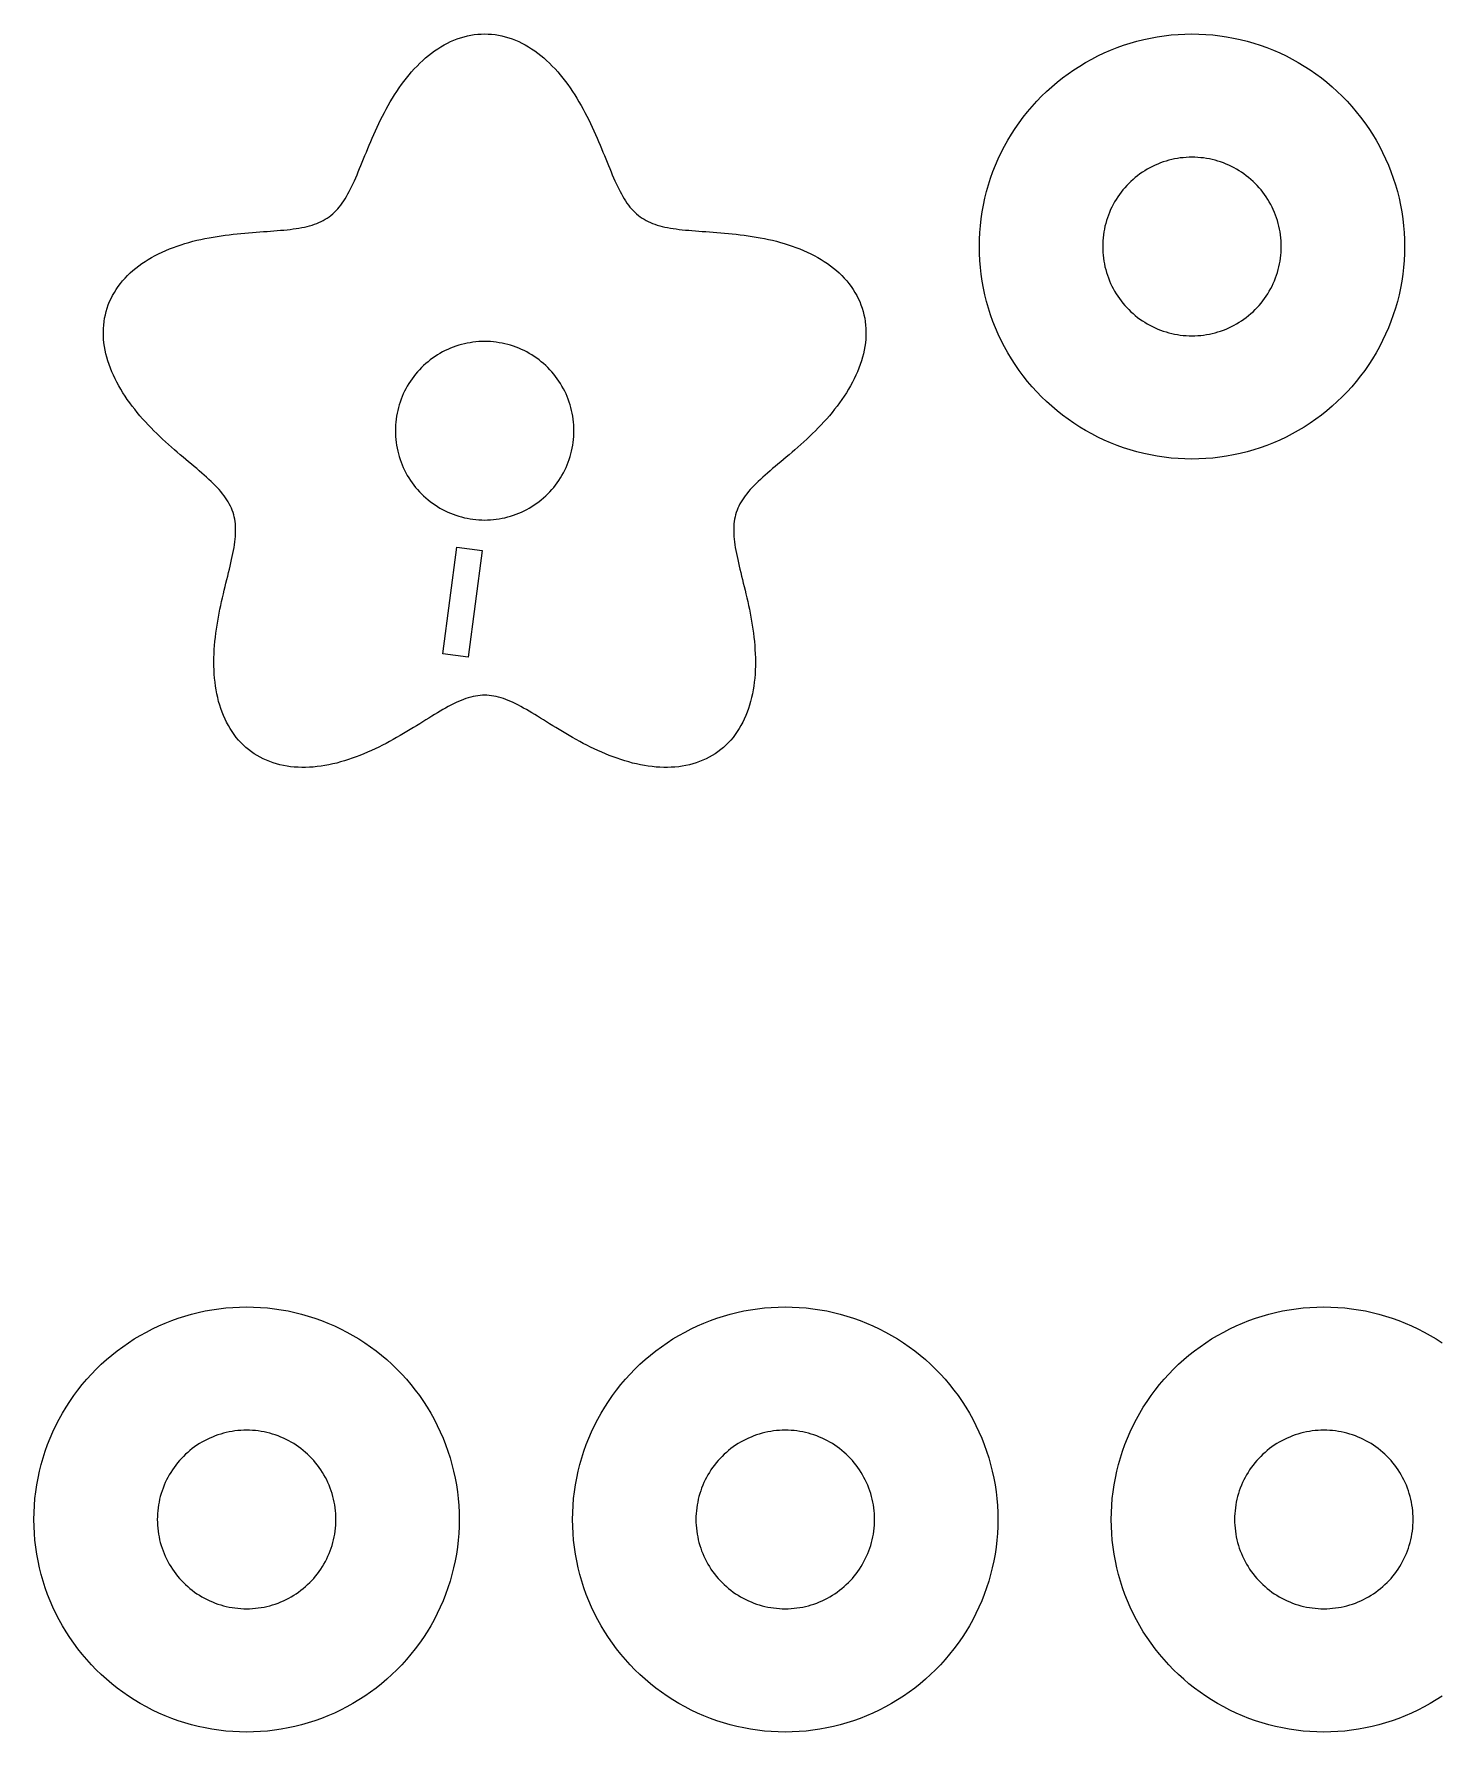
# Model space of a CAD drawing. Header units: millimetres. Extents: x 0 to 471, y 12 to 280.
# Drawn here: x 152 to 201.5, y 11.6 to 71.5 of the extents above; entities that cross this region are included whole.
import ezdxf

# ---------------------------------------------------------------- set-up
doc = ezdxf.new("R2010")
doc.units = ezdxf.units.MM
doc.layers.add('CUT', color=1, linetype='Continuous')
doc.layers.add('ENGRAVE', color=7, linetype='Continuous')

msp = doc.modelspace()

# ---------------------------------------------------------------- linework, layer by layer
at = {"layer": 'CUT'}
for points in [[(179.462, 57.443), (179.359, 57.343), (179.256, 57.246), (179.152, 57.151), (179.048, 57.057), (178.945, 56.965), (178.842, 56.874), (178.739, 56.785), (178.638, 56.698), (178.537, 56.613), (178.438, 56.529), (178.34, 56.446), (178.243, 56.365), (178.149, 56.285), (178.056, 56.206), (177.965, 56.129), (177.877, 56.052), (177.791, 55.977), (177.707, 55.902), (177.626, 55.828), (177.548, 55.755), (177.473, 55.682), (177.401, 55.61), (177.333, 55.538), (177.267, 55.466), (177.204, 55.395), (177.146, 55.323), (177.09, 55.252), (177.038, 55.18), (176.989, 55.107), (176.945, 55.035), (176.903, 54.961), (176.865, 54.887), (176.831, 54.812), (176.801, 54.736), (176.774, 54.659), (176.75, 54.581), (176.731, 54.502), (176.714, 54.421), (176.701, 54.339), (176.691, 54.256), (176.685, 54.17), (176.682, 54.083), (176.682, 53.994), (176.684, 53.904), (176.69, 53.811), (176.698, 53.717), (176.709, 53.62), (176.723, 53.522), (176.739, 53.421), (176.757, 53.318), (176.777, 53.213), (176.799, 53.105), (176.822, 52.996), (176.848, 52.884), (176.874, 52.77), (176.902, 52.654), (176.931, 52.536), (176.96, 52.416), (176.991, 52.294), (177.021, 52.169), (177.052, 52.043), (177.083, 51.914), (177.114, 51.784), (177.145, 51.652), (177.175, 51.518), (177.205, 51.383), (177.234, 51.246), (177.261, 51.108), (177.288, 50.968), (177.313, 50.828), (177.336, 50.686), (177.357, 50.543), (177.377, 50.4), (177.395, 50.256), (177.41, 50.111), (177.423, 49.966), (177.433, 49.821), (177.441, 49.676), (177.446, 49.531), (177.448, 49.387), (177.447, 49.243), (177.442, 49.099), (177.434, 48.956), (177.423, 48.815), (177.409, 48.674), (177.39, 48.535), (177.369, 48.397), (177.343, 48.261), (177.314, 48.127), (177.28, 47.995), (177.243, 47.865), (177.202, 47.738), (177.158, 47.613), (177.109, 47.491), (177.056, 47.372), (176.999, 47.256), (176.939, 47.143), (176.874, 47.033), (176.806, 46.927), (176.734, 46.824), (176.658, 46.725), (176.578, 46.63), (176.495, 46.539), (176.408, 46.452), (176.317, 46.37), (176.224, 46.291), (176.126, 46.217), (176.026, 46.148), (175.922, 46.083), (175.816, 46.022), (175.706, 45.966), (175.594, 45.915), (175.479, 45.869), (175.362, 45.827), (175.242, 45.79), (175.12, 45.758), (174.995, 45.731), (174.869, 45.708), (174.741, 45.69), (174.611, 45.677), (174.48, 45.668), (174.347, 45.664), (174.214, 45.664), (174.079, 45.669), (173.943, 45.678), (173.806, 45.692), (173.669, 45.71), (173.531, 45.731), (173.394, 45.757), (173.255, 45.786), (173.117, 45.82), (172.979, 45.856), (172.841, 45.897), (172.704, 45.94), (172.567, 45.986), (172.43, 46.036), (172.295, 46.088), (172.16, 46.143), (172.026, 46.2), (171.893, 46.259), (171.762, 46.32), (171.632, 46.383), (171.503, 46.448), (171.375, 46.514), (171.249, 46.581), (171.124, 46.649), (171.001, 46.718), (170.88, 46.788), (170.761, 46.858), (170.643, 46.928), (170.527, 46.998), (170.412, 47.067), (170.3, 47.137), (170.189, 47.205), (170.08, 47.273), (169.973, 47.34), (169.868, 47.405), (169.765, 47.469), (169.663, 47.531), (169.563, 47.592), (169.464, 47.65), (169.368, 47.706), (169.272, 47.76), (169.179, 47.812), (169.086, 47.861), (168.995, 47.907), (168.906, 47.95), (168.817, 47.991), (168.73, 48.028), (168.644, 48.062), (168.558, 48.093), (168.474, 48.12), (168.39, 48.144), (168.307, 48.164), (168.224, 48.18), (168.142, 48.193), (168.06, 48.203), (167.979, 48.208), (167.897, 48.21), (167.816, 48.208), (167.734, 48.203), (167.653, 48.193), (167.57, 48.18), (167.488, 48.164), (167.405, 48.144), (167.321, 48.12), (167.236, 48.093), (167.151, 48.062), (167.065, 48.028), (166.978, 47.991), (166.889, 47.95), (166.799, 47.907), (166.708, 47.861), (166.616, 47.812), (166.522, 47.76), (166.427, 47.706), (166.33, 47.65), (166.232, 47.592), (166.132, 47.531), (166.03, 47.469), (165.927, 47.405), (165.821, 47.34), (165.714, 47.273), (165.605, 47.205), (165.495, 47.137), (165.382, 47.067), (165.268, 46.998), (165.152, 46.928), (165.034, 46.858), (164.915, 46.788), (164.793, 46.718), (164.67, 46.649), (164.546, 46.581), (164.42, 46.514), (164.292, 46.448), (164.163, 46.383), (164.033, 46.32), (163.901, 46.259), (163.769, 46.2), (163.635, 46.143), (163.5, 46.088), (163.364, 46.036), (163.228, 45.986), (163.091, 45.94), (162.954, 45.897), (162.816, 45.856), (162.678, 45.82), (162.539, 45.786), (162.401, 45.757), (162.263, 45.731), (162.126, 45.71), (161.988, 45.692), (161.852, 45.678), (161.716, 45.669), (161.581, 45.664), (161.447, 45.664), (161.315, 45.668), (161.183, 45.677), (161.054, 45.69), (160.926, 45.708), (160.799, 45.731), (160.675, 45.758), (160.553, 45.79), (160.433, 45.827), (160.316, 45.869), (160.201, 45.915), (160.088, 45.966), (159.979, 46.022), (159.872, 46.083), (159.769, 46.148), (159.668, 46.217), (159.571, 46.291), (159.477, 46.37), (159.387, 46.452), (159.3, 46.539), (159.217, 46.63), (159.137, 46.725), (159.061, 46.824), (158.989, 46.927), (158.92, 47.033), (158.856, 47.143), (158.795, 47.256), (158.739, 47.372), (158.686, 47.491), (158.637, 47.613), (158.592, 47.738), (158.551, 47.865), (158.514, 47.995), (158.481, 48.127), (158.452, 48.261), (158.426, 48.397), (158.404, 48.535), (158.386, 48.674), (158.371, 48.815), (158.36, 48.956), (158.353, 49.099), (158.348, 49.243), (158.347, 49.387), (158.349, 49.531), (158.354, 49.676), (158.361, 49.821), (158.372, 49.966), (158.385, 50.111), (158.4, 50.256), (158.418, 50.4), (158.437, 50.543), (158.459, 50.686), (158.482, 50.828), (158.507, 50.968), (158.534, 51.108), (158.561, 51.246), (158.59, 51.383), (158.619, 51.518), (158.65, 51.652), (158.68, 51.784), (158.711, 51.914), (158.742, 52.043), (158.773, 52.169), (158.804, 52.294), (158.834, 52.416), (158.864, 52.536), (158.893, 52.654), (158.921, 52.77), (158.947, 52.884), (158.972, 52.996), (158.996, 53.105), (159.018, 53.213), (159.038, 53.318), (159.056, 53.421), (159.072, 53.522), (159.085, 53.62), (159.096, 53.717), (159.105, 53.811), (159.11, 53.904), (159.113, 53.994), (159.113, 54.083), (159.11, 54.17), (159.103, 54.256), (159.094, 54.339), (159.081, 54.421), (159.064, 54.502), (159.044, 54.581), (159.021, 54.659), (158.994, 54.736), (158.963, 54.812), (158.929, 54.887), (158.891, 54.961), (158.85, 55.035), (158.805, 55.107), (158.757, 55.18), (158.705, 55.252), (158.649, 55.323), (158.59, 55.395), (158.528, 55.466), (158.462, 55.538), (158.393, 55.61), (158.321, 55.682), (158.246, 55.755), (158.168, 55.828), (158.087, 55.902), (158.004, 55.977), (157.918, 56.052), (157.829, 56.129), (157.739, 56.206), (157.646, 56.285), (157.551, 56.365), (157.455, 56.446), (157.357, 56.529), (157.257, 56.613), (157.157, 56.698), (157.055, 56.785), (156.953, 56.874), (156.85, 56.965), (156.746, 57.057), (156.643, 57.151), (156.539, 57.246), (156.436, 57.343), (156.333, 57.443), (156.231, 57.544), (156.129, 57.646), (156.029, 57.751), (155.93, 57.857), (155.833, 57.965), (155.737, 58.074), (155.644, 58.186), (155.552, 58.299), (155.463, 58.413), (155.376, 58.529), (155.293, 58.646), (155.212, 58.765), (155.134, 58.885), (155.06, 59.006), (154.989, 59.128), (154.922, 59.252), (154.859, 59.376), (154.8, 59.501), (154.745, 59.627), (154.694, 59.753), (154.648, 59.88), (154.606, 60.007), (154.569, 60.134), (154.536, 60.262), (154.509, 60.389), (154.487, 60.517), (154.469, 60.644), (154.457, 60.77), (154.45, 60.896), (154.448, 61.022), (154.451, 61.146), (154.46, 61.27), (154.474, 61.393), (154.493, 61.514), (154.518, 61.634), (154.547, 61.753), (154.583, 61.87), (154.623, 61.985), (154.668, 62.099), (154.719, 62.21), (154.775, 62.32), (154.836, 62.427), (154.901, 62.532), (154.972, 62.635), (155.047, 62.735), (155.127, 62.833), (155.212, 62.928), (155.3, 63.021), (155.393, 63.111), (155.49, 63.198), (155.591, 63.282), (155.696, 63.363), (155.805, 63.441), (155.917, 63.517), (156.032, 63.589), (156.151, 63.658), (156.272, 63.725), (156.396, 63.788), (156.523, 63.848), (156.652, 63.906), (156.783, 63.96), (156.917, 64.012), (157.052, 64.06), (157.189, 64.106), (157.327, 64.149), (157.466, 64.189), (157.606, 64.227), (157.748, 64.262), (157.889, 64.294), (158.032, 64.324), (158.174, 64.352), (158.316, 64.377), (158.459, 64.401), (158.601, 64.423), (158.742, 64.442), (158.883, 64.46), (159.023, 64.477), (159.162, 64.492), (159.3, 64.506), (159.436, 64.518), (159.572, 64.53), (159.705, 64.541), (159.837, 64.551), (159.966, 64.56), (160.094, 64.569), (160.22, 64.578), (160.344, 64.587), (160.465, 64.597), (160.584, 64.606), (160.7, 64.616), (160.814, 64.626), (160.926, 64.638), (161.035, 64.65), (161.141, 64.663), (161.244, 64.678), (161.345, 64.694), (161.443, 64.712), (161.538, 64.731), (161.631, 64.752), (161.72, 64.776), (161.808, 64.801), (161.892, 64.829), (161.974, 64.859), (162.053, 64.891), (162.129, 64.926), (162.203, 64.964), (162.275, 65.005), (162.344, 65.048), (162.411, 65.094), (162.476, 65.144), (162.539, 65.196), (162.6, 65.252), (162.658, 65.311), (162.715, 65.373), (162.771, 65.438), (162.825, 65.506), (162.877, 65.578), (162.928, 65.653), (162.978, 65.731), (163.027, 65.813), (163.074, 65.897), (163.121, 65.985), (163.168, 66.076), (163.214, 66.17), (163.259, 66.266), (163.305, 66.366), (163.35, 66.469), (163.395, 66.574), (163.441, 66.681), (163.486, 66.792), (163.532, 66.904), (163.579, 67.019), (163.627, 67.136), (163.675, 67.255), (163.724, 67.375), (163.774, 67.497), (163.826, 67.621), (163.879, 67.746), (163.933, 67.871), (163.988, 67.998), (164.046, 68.126), (164.105, 68.254), (164.165, 68.382), (164.228, 68.511), (164.292, 68.639), (164.359, 68.767), (164.427, 68.895), (164.497, 69.022), (164.57, 69.148), (164.645, 69.273), (164.721, 69.396), (164.801, 69.518), (164.882, 69.638), (164.965, 69.756), (165.051, 69.872), (165.139, 69.986), (165.229, 70.096), (165.321, 70.205), (165.416, 70.31), (165.512, 70.411), (165.611, 70.51), (165.712, 70.605), (165.814, 70.696), (165.919, 70.783), (166.025, 70.867), (166.133, 70.946), (166.243, 71.02), (166.354, 71.09), (166.467, 71.156), (166.581, 71.217), (166.696, 71.272), (166.813, 71.323), (166.931, 71.369), (167.049, 71.41), (167.169, 71.445), (167.289, 71.475), (167.41, 71.5), (167.531, 71.519), (167.653, 71.533), (167.775, 71.541), (167.897, 71.544), (168.019, 71.541), (168.142, 71.533), (168.263, 71.519), (168.385, 71.5), (168.506, 71.475), (168.626, 71.445), (168.745, 71.41), (168.864, 71.369), (168.982, 71.323), (169.098, 71.272), (169.214, 71.217), (169.328, 71.156), (169.441, 71.09), (169.552, 71.02), (169.662, 70.946), (169.77, 70.867), (169.876, 70.783), (169.981, 70.696), (170.083, 70.605), (170.184, 70.51), (170.282, 70.411), (170.379, 70.31), (170.473, 70.205), (170.566, 70.096), (170.656, 69.986), (170.744, 69.872), (170.829, 69.756), (170.913, 69.638), (170.994, 69.518), (171.073, 69.396), (171.15, 69.273), (171.225, 69.148), (171.297, 69.022), (171.368, 68.895), (171.436, 68.767), (171.503, 68.639), (171.567, 68.511), (171.629, 68.382), (171.69, 68.254), (171.749, 68.126), (171.806, 67.998), (171.862, 67.871), (171.916, 67.746), (171.969, 67.621), (172.02, 67.497), (172.071, 67.375), (172.12, 67.255), (172.168, 67.136), (172.216, 67.019), (172.262, 66.904), (172.308, 66.792), (172.354, 66.681), (172.4, 66.574), (172.445, 66.469), (172.49, 66.366), (172.535, 66.266), (172.581, 66.17), (172.627, 66.076), (172.673, 65.985), (172.72, 65.897), (172.768, 65.813), (172.817, 65.731), (172.867, 65.653), (172.918, 65.578), (172.97, 65.506), (173.024, 65.438), (173.079, 65.373), (173.136, 65.311), (173.195, 65.252), (173.256, 65.196), (173.319, 65.144), (173.383, 65.094), (173.45, 65.048), (173.52, 65.005), (173.591, 64.964), (173.665, 64.926), (173.742, 64.891), (173.821, 64.859), (173.903, 64.829), (173.987, 64.801), (174.074, 64.776), (174.164, 64.752), (174.256, 64.731), (174.352, 64.712), (174.45, 64.694), (174.55, 64.678), (174.654, 64.663), (174.76, 64.65), (174.869, 64.638), (174.98, 64.626), (175.094, 64.616), (175.211, 64.606), (175.33, 64.597), (175.451, 64.587), (175.575, 64.578), (175.7, 64.569), (175.828, 64.56), (175.958, 64.551), (176.09, 64.541), (176.223, 64.53), (176.358, 64.518), (176.495, 64.506), (176.633, 64.492), (176.772, 64.477), (176.912, 64.46), (177.052, 64.442), (177.194, 64.423), (177.336, 64.401), (177.478, 64.377), (177.621, 64.352), (177.763, 64.324), (177.905, 64.294), (178.047, 64.262), (178.188, 64.227), (178.329, 64.189), (178.468, 64.149), (178.606, 64.106), (178.743, 64.06), (178.878, 64.012), (179.011, 63.96), (179.143, 63.906), (179.272, 63.848), (179.399, 63.788), (179.523, 63.725), (179.644, 63.658), (179.763, 63.589), (179.878, 63.517), (179.99, 63.441), (180.098, 63.363), (180.203, 63.282), (180.304, 63.198), (180.401, 63.111), (180.494, 63.021), (180.583, 62.928), (180.668, 62.833), (180.747, 62.735), (180.823, 62.635), (180.893, 62.532), (180.959, 62.427), (181.02, 62.32), (181.076, 62.21), (181.126, 62.099), (181.172, 61.985), (181.212, 61.87), (181.247, 61.753), (181.277, 61.634), (181.302, 61.514), (181.321, 61.393), (181.335, 61.27), (181.344, 61.146), (181.347, 61.022), (181.345, 60.896), (181.338, 60.77), (181.326, 60.644), (181.308, 60.517), (181.286, 60.389), (181.258, 60.262), (181.226, 60.134), (181.189, 60.007), (181.147, 59.88), (181.101, 59.753), (181.05, 59.627), (180.995, 59.501), (180.936, 59.376), (180.872, 59.252), (180.805, 59.128), (180.735, 59.006), (180.66, 58.885), (180.583, 58.765), (180.502, 58.646), (180.418, 58.529), (180.332, 58.413), (180.243, 58.299), (180.151, 58.186), (180.057, 58.074), (179.962, 57.965), (179.864, 57.857), (179.766, 57.751), (179.665, 57.646), (179.564, 57.544), (179.462, 57.443)], [(200.343, 63.798), (200.331, 63.553), (200.311, 63.308), (200.283, 63.065), (200.247, 62.822), (200.203, 62.58), (200.151, 62.34), (200.091, 62.102), (200.024, 61.866), (199.949, 61.633), (199.866, 61.402), (199.776, 61.173), (199.678, 60.948), (199.573, 60.726), (199.461, 60.508), (199.342, 60.294), (199.216, 60.083), (199.083, 59.877), (198.943, 59.675), (198.797, 59.478), (198.644, 59.286), (198.486, 59.098), (198.321, 58.917), (198.15, 58.74), (197.974, 58.57), (197.792, 58.405), (197.605, 58.246), (197.413, 58.093), (197.215, 57.947), (197.014, 57.808), (196.807, 57.675), (196.597, 57.548), (196.382, 57.429), (196.164, 57.317), (195.942, 57.212), (195.717, 57.114), (195.489, 57.024), (195.258, 56.942), (195.024, 56.866), (194.788, 56.799), (194.55, 56.739), (194.31, 56.688), (194.069, 56.644), (193.826, 56.608), (193.582, 56.58), (193.337, 56.56), (193.092, 56.548), (192.847, 56.544), (192.601, 56.548), (192.356, 56.56), (192.112, 56.58), (191.868, 56.608), (191.625, 56.644), (191.384, 56.688), (191.144, 56.739), (190.906, 56.799), (190.67, 56.866), (190.436, 56.942), (190.205, 57.024), (189.977, 57.114), (189.752, 57.212), (189.53, 57.317), (189.311, 57.429), (189.097, 57.548), (188.886, 57.675), (188.68, 57.808), (188.478, 57.947), (188.281, 58.093), (188.089, 58.246), (187.902, 58.405), (187.72, 58.57), (187.544, 58.74), (187.373, 58.917), (187.208, 59.098), (187.049, 59.286), (186.897, 59.478), (186.751, 59.675), (186.611, 59.877), (186.478, 60.083), (186.352, 60.294), (186.232, 60.508), (186.12, 60.726), (186.015, 60.948), (185.918, 61.173), (185.828, 61.402), (185.745, 61.633), (185.67, 61.866), (185.602, 62.102), (185.543, 62.34), (185.491, 62.58), (185.447, 62.822), (185.411, 63.065), (185.383, 63.308), (185.363, 63.553), (185.351, 63.798), (185.347, 64.044), (185.351, 64.289), (185.363, 64.534), (185.383, 64.779), (185.411, 65.022), (185.447, 65.265), (185.491, 65.507), (185.543, 65.747), (185.602, 65.985), (185.67, 66.221), (185.745, 66.454), (185.828, 66.685), (185.918, 66.914), (186.015, 67.139), (186.12, 67.361), (186.232, 67.579), (186.352, 67.794), (186.478, 68.004), (186.611, 68.21), (186.751, 68.412), (186.897, 68.609), (187.049, 68.801), (187.208, 68.989), (187.373, 69.17), (187.544, 69.347), (187.72, 69.518), (187.902, 69.682), (188.089, 69.841), (188.281, 69.994), (188.478, 70.14), (188.68, 70.28), (188.886, 70.413), (189.097, 70.539), (189.311, 70.658), (189.53, 70.77), (189.752, 70.875), (189.977, 70.973), (190.205, 71.063), (190.436, 71.145), (190.67, 71.221), (190.906, 71.288), (191.144, 71.348), (191.384, 71.399), (191.625, 71.443), (191.868, 71.479), (192.112, 71.507), (192.356, 71.527), (192.601, 71.54), (192.847, 71.544), (193.092, 71.54), (193.337, 71.527), (193.582, 71.507), (193.826, 71.479), (194.069, 71.443), (194.31, 71.399), (194.55, 71.348), (194.788, 71.288), (195.024, 71.221), (195.258, 71.145), (195.489, 71.063), (195.717, 70.973), (195.942, 70.875), (196.164, 70.77), (196.382, 70.658), (196.597, 70.539), (196.807, 70.413), (197.014, 70.28), (197.215, 70.14), (197.413, 69.994), (197.605, 69.841), (197.792, 69.682), (197.974, 69.518), (198.15, 69.347), (198.321, 69.17), (198.486, 68.989), (198.644, 68.801), (198.797, 68.609), (198.943, 68.412), (199.083, 68.21), (199.216, 68.004), (199.342, 67.794), (199.461, 67.579), (199.573, 67.361), (199.678, 67.139), (199.776, 66.914), (199.866, 66.685), (199.949, 66.454), (200.024, 66.221), (200.091, 65.985), (200.151, 65.747), (200.203, 65.507), (200.247, 65.265), (200.283, 65.022), (200.311, 64.779), (200.331, 64.534), (200.343, 64.289), (200.347, 64.044), (200.343, 63.798)], [(195.995, 64.147), (195.99, 64.25), (195.982, 64.352), (195.97, 64.455), (195.955, 64.557), (195.936, 64.658), (195.915, 64.759), (195.89, 64.859), (195.861, 64.958), (195.83, 65.056), (195.795, 65.153), (195.757, 65.249), (195.716, 65.344), (195.672, 65.437), (195.625, 65.528), (195.575, 65.619), (195.522, 65.707), (195.466, 65.794), (195.407, 65.878), (195.346, 65.961), (195.282, 66.042), (195.215, 66.12), (195.146, 66.197), (195.074, 66.271), (195, 66.343), (194.924, 66.412), (194.845, 66.479), (194.764, 66.543), (194.682, 66.604), (194.597, 66.663), (194.51, 66.719), (194.422, 66.772), (194.332, 66.822), (194.24, 66.869), (194.147, 66.913), (194.052, 66.954), (193.956, 66.992), (193.859, 67.026), (193.761, 67.058), (193.662, 67.086), (193.562, 67.111), (193.461, 67.133), (193.36, 67.151), (193.258, 67.167), (193.156, 67.178), (193.053, 67.187), (192.95, 67.192), (192.847, 67.194), (192.744, 67.192), (192.641, 67.187), (192.538, 67.178), (192.436, 67.167), (192.334, 67.151), (192.232, 67.133), (192.132, 67.111), (192.032, 67.086), (191.932, 67.058), (191.834, 67.026), (191.737, 66.992), (191.641, 66.954), (191.547, 66.913), (191.454, 66.869), (191.362, 66.822), (191.272, 66.772), (191.183, 66.719), (191.097, 66.663), (191.012, 66.604), (190.929, 66.543), (190.849, 66.479), (190.77, 66.412), (190.694, 66.343), (190.619, 66.271), (190.548, 66.197), (190.479, 66.12), (190.412, 66.042), (190.348, 65.961), (190.286, 65.878), (190.228, 65.794), (190.172, 65.707), (190.119, 65.619), (190.069, 65.528), (190.022, 65.437), (189.978, 65.344), (189.937, 65.249), (189.899, 65.153), (189.864, 65.056), (189.832, 64.958), (189.804, 64.859), (189.779, 64.759), (189.757, 64.658), (189.739, 64.557), (189.724, 64.455), (189.712, 64.352), (189.704, 64.25), (189.699, 64.147), (189.697, 64.044), (189.699, 63.94), (189.704, 63.838), (189.712, 63.735), (189.724, 63.632), (189.739, 63.53), (189.757, 63.429), (189.779, 63.328), (189.804, 63.228), (189.832, 63.129), (189.864, 63.031), (189.899, 62.934), (189.937, 62.838), (189.978, 62.743), (190.022, 62.65), (190.069, 62.559), (190.119, 62.469), (190.172, 62.38), (190.228, 62.293), (190.286, 62.209), (190.348, 62.126), (190.412, 62.045), (190.479, 61.967), (190.548, 61.89), (190.619, 61.816), (190.694, 61.744), (190.77, 61.675), (190.849, 61.609), (190.929, 61.544), (191.012, 61.483), (191.097, 61.424), (191.183, 61.369), (191.272, 61.316), (191.362, 61.265), (191.454, 61.218), (191.547, 61.174), (191.641, 61.133), (191.737, 61.095), (191.834, 61.061), (191.932, 61.029), (192.032, 61.001), (192.132, 60.976), (192.232, 60.954), (192.334, 60.936), (192.436, 60.92), (192.538, 60.909), (192.641, 60.9), (192.744, 60.895), (192.847, 60.894), (192.95, 60.895), (193.053, 60.9), (193.156, 60.909), (193.258, 60.92), (193.36, 60.936), (193.461, 60.954), (193.562, 60.976), (193.662, 61.001), (193.761, 61.029), (193.859, 61.061), (193.956, 61.095), (194.052, 61.133), (194.147, 61.174), (194.24, 61.218), (194.332, 61.265), (194.422, 61.316), (194.51, 61.369), (194.597, 61.424), (194.682, 61.483), (194.764, 61.544), (194.845, 61.609), (194.924, 61.675), (195, 61.744), (195.074, 61.816), (195.146, 61.89), (195.215, 61.967), (195.282, 62.045), (195.346, 62.126), (195.407, 62.209), (195.466, 62.293), (195.522, 62.38), (195.575, 62.469), (195.625, 62.559), (195.672, 62.65), (195.716, 62.743), (195.757, 62.838), (195.795, 62.934), (195.83, 63.031), (195.861, 63.129), (195.89, 63.228), (195.915, 63.328), (195.936, 63.429), (195.955, 63.53), (195.97, 63.632), (195.982, 63.735), (195.99, 63.838), (195.995, 63.94), (195.997, 64.044), (195.995, 64.147)], [(171.046, 57.647), (171.041, 57.75), (171.032, 57.852), (171.02, 57.955), (171.005, 58.057), (170.987, 58.158), (170.965, 58.259), (170.94, 58.359), (170.912, 58.458), (170.88, 58.556), (170.845, 58.653), (170.808, 58.749), (170.767, 58.844), (170.722, 58.937), (170.675, 59.028), (170.625, 59.119), (170.572, 59.207), (170.516, 59.294), (170.458, 59.378), (170.396, 59.461), (170.332, 59.542), (170.266, 59.62), (170.196, 59.697), (170.125, 59.771), (170.051, 59.843), (169.974, 59.912), (169.896, 59.979), (169.815, 60.043), (169.732, 60.104), (169.647, 60.163), (169.561, 60.219), (169.472, 60.272), (169.382, 60.322), (169.291, 60.369), (169.197, 60.413), (169.103, 60.454), (169.007, 60.492), (168.91, 60.526), (168.812, 60.558), (168.713, 60.586), (168.613, 60.611), (168.512, 60.633), (168.41, 60.651), (168.309, 60.667), (168.206, 60.678), (168.103, 60.687), (168, 60.692), (167.897, 60.694), (167.794, 60.692), (167.691, 60.687), (167.589, 60.678), (167.486, 60.667), (167.384, 60.651), (167.283, 60.633), (167.182, 60.611), (167.082, 60.586), (166.983, 60.558), (166.885, 60.526), (166.788, 60.492), (166.692, 60.454), (166.597, 60.413), (166.504, 60.369), (166.412, 60.322), (166.322, 60.272), (166.234, 60.219), (166.147, 60.163), (166.063, 60.104), (165.98, 60.043), (165.899, 59.979), (165.82, 59.912), (165.744, 59.843), (165.67, 59.771), (165.598, 59.697), (165.529, 59.62), (165.462, 59.542), (165.398, 59.461), (165.337, 59.378), (165.278, 59.294), (165.222, 59.207), (165.169, 59.119), (165.119, 59.028), (165.072, 58.937), (165.028, 58.844), (164.987, 58.749), (164.949, 58.653), (164.915, 58.556), (164.883, 58.458), (164.855, 58.359), (164.83, 58.259), (164.808, 58.158), (164.789, 58.057), (164.774, 57.955), (164.763, 57.852), (164.754, 57.75), (164.749, 57.647), (164.747, 57.544), (164.749, 57.44), (164.754, 57.338), (164.763, 57.235), (164.774, 57.132), (164.789, 57.03), (164.808, 56.929), (164.83, 56.828), (164.855, 56.728), (164.883, 56.629), (164.915, 56.531), (164.949, 56.434), (164.987, 56.338), (165.028, 56.243), (165.072, 56.15), (165.119, 56.059), (165.169, 55.969), (165.222, 55.88), (165.278, 55.793), (165.337, 55.709), (165.398, 55.626), (165.462, 55.545), (165.529, 55.467), (165.598, 55.39), (165.67, 55.316), (165.744, 55.244), (165.82, 55.175), (165.899, 55.109), (165.98, 55.044), (166.063, 54.983), (166.147, 54.924), (166.234, 54.869), (166.322, 54.816), (166.412, 54.765), (166.504, 54.718), (166.597, 54.674), (166.692, 54.633), (166.788, 54.595), (166.885, 54.561), (166.983, 54.529), (167.082, 54.501), (167.182, 54.476), (167.283, 54.454), (167.384, 54.436), (167.486, 54.42), (167.589, 54.409), (167.691, 54.4), (167.794, 54.395), (167.897, 54.394), (168, 54.395), (168.103, 54.4), (168.206, 54.409), (168.309, 54.42), (168.41, 54.436), (168.512, 54.454), (168.613, 54.476), (168.713, 54.501), (168.812, 54.529), (168.91, 54.561), (169.007, 54.595), (169.103, 54.633), (169.197, 54.674), (169.291, 54.718), (169.382, 54.765), (169.472, 54.816), (169.561, 54.869), (169.647, 54.924), (169.732, 54.983), (169.815, 55.044), (169.896, 55.109), (169.974, 55.175), (170.051, 55.244), (170.125, 55.316), (170.196, 55.39), (170.266, 55.467), (170.332, 55.545), (170.396, 55.626), (170.458, 55.709), (170.516, 55.793), (170.572, 55.88), (170.625, 55.969), (170.675, 56.059), (170.722, 56.15), (170.767, 56.243), (170.808, 56.338), (170.845, 56.434), (170.88, 56.531), (170.912, 56.629), (170.94, 56.728), (170.965, 56.828), (170.987, 56.929), (171.005, 57.03), (171.02, 57.132), (171.032, 57.235), (171.041, 57.338), (171.046, 57.44), (171.047, 57.544), (171.046, 57.647)], [(166.996, 18.884), (166.984, 18.638), (166.964, 18.394), (166.936, 18.15), (166.9, 17.907), (166.856, 17.666), (166.804, 17.426), (166.744, 17.188), (166.677, 16.952), (166.602, 16.718), (166.519, 16.487), (166.429, 16.259), (166.331, 16.034), (166.227, 15.812), (166.114, 15.593), (165.995, 15.379), (165.869, 15.168), (165.736, 14.962), (165.596, 14.76), (165.45, 14.563), (165.298, 14.371), (165.139, 14.184), (164.974, 14.002), (164.803, 13.826), (164.627, 13.655), (164.445, 13.49), (164.258, 13.331), (164.066, 13.179), (163.869, 13.033), (163.667, 12.893), (163.461, 12.76), (163.25, 12.634), (163.035, 12.515), (162.817, 12.402), (162.595, 12.297), (162.37, 12.2), (162.142, 12.11), (161.911, 12.027), (161.677, 11.952), (161.441, 11.885), (161.203, 11.825), (160.963, 11.773), (160.722, 11.729), (160.479, 11.693), (160.235, 11.665), (159.991, 11.645), (159.745, 11.633), (159.5, 11.629), (159.255, 11.633), (159.009, 11.645), (158.765, 11.665), (158.521, 11.693), (158.278, 11.729), (158.037, 11.773), (157.797, 11.825), (157.559, 11.885), (157.323, 11.952), (157.089, 12.027), (156.858, 12.11), (156.63, 12.2), (156.405, 12.297), (156.183, 12.402), (155.965, 12.515), (155.75, 12.634), (155.539, 12.76), (155.333, 12.893), (155.131, 13.033), (154.934, 13.179), (154.742, 13.331), (154.555, 13.49), (154.373, 13.655), (154.197, 13.826), (154.026, 14.002), (153.861, 14.184), (153.702, 14.371), (153.55, 14.563), (153.404, 14.76), (153.264, 14.962), (153.131, 15.168), (153.005, 15.379), (152.886, 15.593), (152.773, 15.812), (152.669, 16.034), (152.571, 16.259), (152.481, 16.487), (152.398, 16.718), (152.323, 16.952), (152.256, 17.188), (152.196, 17.426), (152.144, 17.666), (152.1, 17.907), (152.064, 18.15), (152.036, 18.394), (152.016, 18.638), (152.004, 18.884), (152, 19.129), (152.004, 19.374), (152.016, 19.619), (152.036, 19.864), (152.064, 20.108), (152.1, 20.351), (152.144, 20.592), (152.196, 20.832), (152.256, 21.07), (152.323, 21.306), (152.398, 21.54), (152.481, 21.771), (152.571, 21.999), (152.669, 22.224), (152.773, 22.446), (152.886, 22.664), (153.005, 22.879), (153.131, 23.089), (153.264, 23.296), (153.404, 23.498), (153.55, 23.695), (153.702, 23.887), (153.861, 24.074), (154.026, 24.256), (154.197, 24.432), (154.373, 24.603), (154.555, 24.768), (154.742, 24.927), (154.934, 25.079), (155.131, 25.225), (155.333, 25.365), (155.539, 25.498), (155.75, 25.624), (155.965, 25.743), (156.183, 25.856), (156.405, 25.96), (156.63, 26.058), (156.858, 26.148), (157.089, 26.231), (157.323, 26.306), (157.559, 26.373), (157.797, 26.433), (158.037, 26.485), (158.278, 26.529), (158.521, 26.565), (158.765, 26.593), (159.009, 26.613), (159.255, 26.625), (159.5, 26.629), (159.745, 26.625), (159.991, 26.613), (160.235, 26.593), (160.479, 26.565), (160.722, 26.529), (160.963, 26.485), (161.203, 26.433), (161.441, 26.373), (161.677, 26.306), (161.911, 26.231), (162.142, 26.148), (162.37, 26.058), (162.595, 25.96), (162.817, 25.856), (163.035, 25.743), (163.25, 25.624), (163.461, 25.498), (163.667, 25.365), (163.869, 25.225), (164.066, 25.079), (164.258, 24.927), (164.445, 24.768), (164.627, 24.603), (164.803, 24.432), (164.974, 24.256), (165.139, 24.074), (165.298, 23.887), (165.45, 23.695), (165.596, 23.498), (165.736, 23.296), (165.869, 23.089), (165.995, 22.879), (166.114, 22.664), (166.227, 22.446), (166.331, 22.224), (166.429, 21.999), (166.519, 21.771), (166.602, 21.54), (166.677, 21.306), (166.744, 21.07), (166.804, 20.832), (166.856, 20.592), (166.9, 20.351), (166.936, 20.108), (166.964, 19.864), (166.984, 19.619), (166.996, 19.374), (167, 19.129), (166.996, 18.884)], [(185.996, 18.884), (185.984, 18.638), (185.964, 18.394), (185.936, 18.15), (185.9, 17.907), (185.856, 17.666), (185.804, 17.426), (185.744, 17.188), (185.677, 16.952), (185.602, 16.718), (185.519, 16.487), (185.429, 16.259), (185.331, 16.034), (185.227, 15.812), (185.114, 15.593), (184.995, 15.379), (184.869, 15.168), (184.736, 14.962), (184.596, 14.76), (184.45, 14.563), (184.298, 14.371), (184.139, 14.184), (183.974, 14.002), (183.803, 13.826), (183.627, 13.655), (183.445, 13.49), (183.258, 13.331), (183.066, 13.179), (182.869, 13.033), (182.667, 12.893), (182.461, 12.76), (182.25, 12.634), (182.035, 12.515), (181.817, 12.402), (181.595, 12.297), (181.37, 12.2), (181.142, 12.11), (180.911, 12.027), (180.677, 11.952), (180.441, 11.885), (180.203, 11.825), (179.963, 11.773), (179.722, 11.729), (179.479, 11.693), (179.235, 11.665), (178.991, 11.645), (178.745, 11.633), (178.5, 11.629), (178.255, 11.633), (178.009, 11.645), (177.765, 11.665), (177.521, 11.693), (177.278, 11.729), (177.037, 11.773), (176.797, 11.825), (176.559, 11.885), (176.323, 11.952), (176.089, 12.027), (175.858, 12.11), (175.63, 12.2), (175.405, 12.297), (175.183, 12.402), (174.965, 12.515), (174.75, 12.634), (174.539, 12.76), (174.333, 12.893), (174.131, 13.033), (173.934, 13.179), (173.742, 13.331), (173.555, 13.49), (173.373, 13.655), (173.197, 13.826), (173.026, 14.002), (172.861, 14.184), (172.702, 14.371), (172.55, 14.563), (172.404, 14.76), (172.264, 14.962), (172.131, 15.168), (172.005, 15.379), (171.886, 15.593), (171.773, 15.812), (171.669, 16.034), (171.571, 16.259), (171.481, 16.487), (171.398, 16.718), (171.323, 16.952), (171.256, 17.188), (171.196, 17.426), (171.144, 17.666), (171.1, 17.907), (171.064, 18.15), (171.036, 18.394), (171.016, 18.638), (171.004, 18.884), (171, 19.129), (171.004, 19.374), (171.016, 19.619), (171.036, 19.864), (171.064, 20.108), (171.1, 20.351), (171.144, 20.592), (171.196, 20.832), (171.256, 21.07), (171.323, 21.306), (171.398, 21.54), (171.481, 21.771), (171.571, 21.999), (171.669, 22.224), (171.773, 22.446), (171.886, 22.664), (172.005, 22.879), (172.131, 23.089), (172.264, 23.296), (172.404, 23.498), (172.55, 23.695), (172.702, 23.887), (172.861, 24.074), (173.026, 24.256), (173.197, 24.432), (173.373, 24.603), (173.555, 24.768), (173.742, 24.927), (173.934, 25.079), (174.131, 25.225), (174.333, 25.365), (174.539, 25.498), (174.75, 25.624), (174.965, 25.743), (175.183, 25.856), (175.405, 25.96), (175.63, 26.058), (175.858, 26.148), (176.089, 26.231), (176.323, 26.306), (176.559, 26.373), (176.797, 26.433), (177.037, 26.485), (177.278, 26.529), (177.521, 26.565), (177.765, 26.593), (178.009, 26.613), (178.255, 26.625), (178.5, 26.629), (178.745, 26.625), (178.991, 26.613), (179.235, 26.593), (179.479, 26.565), (179.722, 26.529), (179.963, 26.485), (180.203, 26.433), (180.441, 26.373), (180.677, 26.306), (180.911, 26.231), (181.142, 26.148), (181.37, 26.058), (181.595, 25.96), (181.817, 25.856), (182.035, 25.743), (182.25, 25.624), (182.461, 25.498), (182.667, 25.365), (182.869, 25.225), (183.066, 25.079), (183.258, 24.927), (183.445, 24.768), (183.627, 24.603), (183.803, 24.432), (183.974, 24.256), (184.139, 24.074), (184.298, 23.887), (184.45, 23.695), (184.596, 23.498), (184.736, 23.296), (184.869, 23.089), (184.995, 22.879), (185.114, 22.664), (185.227, 22.446), (185.331, 22.224), (185.429, 21.999), (185.519, 21.771), (185.602, 21.54), (185.677, 21.306), (185.744, 21.07), (185.804, 20.832), (185.856, 20.592), (185.9, 20.351), (185.936, 20.108), (185.964, 19.864), (185.984, 19.619), (185.996, 19.374), (186, 19.129), (185.996, 18.884)], [(162.648, 19.232), (162.643, 19.335), (162.635, 19.438), (162.623, 19.54), (162.608, 19.642), (162.589, 19.743), (162.568, 19.844), (162.543, 19.944), (162.514, 20.043), (162.483, 20.141), (162.448, 20.239), (162.41, 20.334), (162.369, 20.429), (162.325, 20.522), (162.278, 20.614), (162.228, 20.704), (162.175, 20.792), (162.119, 20.879), (162.06, 20.964), (161.999, 21.047), (161.935, 21.127), (161.868, 21.206), (161.799, 21.282), (161.727, 21.356), (161.653, 21.428), (161.577, 21.497), (161.498, 21.564), (161.418, 21.628), (161.335, 21.689), (161.25, 21.748), (161.163, 21.804), (161.075, 21.857), (160.985, 21.907), (160.893, 21.954), (160.8, 21.998), (160.705, 22.039), (160.61, 22.077), (160.513, 22.112), (160.414, 22.143), (160.315, 22.172), (160.215, 22.197), (160.115, 22.218), (160.013, 22.237), (159.911, 22.252), (159.809, 22.264), (159.706, 22.272), (159.603, 22.277), (159.5, 22.279), (159.397, 22.277), (159.294, 22.272), (159.191, 22.264), (159.089, 22.252), (158.987, 22.237), (158.885, 22.218), (158.785, 22.197), (158.685, 22.172), (158.586, 22.143), (158.487, 22.112), (158.39, 22.077), (158.295, 22.039), (158.2, 21.998), (158.107, 21.954), (158.015, 21.907), (157.925, 21.857), (157.837, 21.804), (157.75, 21.748), (157.665, 21.689), (157.582, 21.628), (157.502, 21.564), (157.423, 21.497), (157.347, 21.428), (157.273, 21.356), (157.201, 21.282), (157.132, 21.206), (157.065, 21.127), (157.001, 21.047), (156.94, 20.964), (156.881, 20.879), (156.825, 20.792), (156.772, 20.704), (156.722, 20.614), (156.675, 20.522), (156.631, 20.429), (156.59, 20.334), (156.552, 20.239), (156.517, 20.141), (156.486, 20.043), (156.457, 19.944), (156.432, 19.844), (156.411, 19.743), (156.392, 19.642), (156.377, 19.54), (156.365, 19.438), (156.357, 19.335), (156.352, 19.232), (156.35, 19.129), (156.352, 19.026), (156.357, 18.923), (156.365, 18.82), (156.377, 18.718), (156.392, 18.616), (156.411, 18.514), (156.432, 18.414), (156.457, 18.314), (156.486, 18.215), (156.517, 18.116), (156.552, 18.019), (156.59, 17.924), (156.631, 17.829), (156.675, 17.736), (156.722, 17.644), (156.772, 17.554), (156.825, 17.466), (156.881, 17.379), (156.94, 17.294), (157.001, 17.211), (157.065, 17.131), (157.132, 17.052), (157.201, 16.976), (157.273, 16.902), (157.347, 16.83), (157.423, 16.761), (157.502, 16.694), (157.582, 16.63), (157.665, 16.568), (157.75, 16.51), (157.837, 16.454), (157.925, 16.401), (158.015, 16.351), (158.107, 16.304), (158.2, 16.26), (158.295, 16.219), (158.39, 16.181), (158.487, 16.146), (158.586, 16.115), (158.685, 16.086), (158.785, 16.061), (158.885, 16.039), (158.987, 16.021), (159.089, 16.006), (159.191, 15.994), (159.294, 15.986), (159.397, 15.981), (159.5, 15.979), (159.603, 15.981), (159.706, 15.986), (159.809, 15.994), (159.911, 16.006), (160.013, 16.021), (160.115, 16.039), (160.215, 16.061), (160.315, 16.086), (160.414, 16.115), (160.513, 16.146), (160.61, 16.181), (160.705, 16.219), (160.8, 16.26), (160.893, 16.304), (160.985, 16.351), (161.075, 16.401), (161.163, 16.454), (161.25, 16.51), (161.335, 16.568), (161.418, 16.63), (161.498, 16.694), (161.577, 16.761), (161.653, 16.83), (161.727, 16.902), (161.799, 16.976), (161.868, 17.052), (161.935, 17.131), (161.999, 17.211), (162.06, 17.294), (162.119, 17.379), (162.175, 17.466), (162.228, 17.554), (162.278, 17.644), (162.325, 17.736), (162.369, 17.829), (162.41, 17.924), (162.448, 18.019), (162.483, 18.116), (162.514, 18.215), (162.543, 18.314), (162.568, 18.414), (162.589, 18.514), (162.608, 18.616), (162.623, 18.718), (162.635, 18.82), (162.643, 18.923), (162.648, 19.026), (162.65, 19.129), (162.648, 19.232)], [(181.648, 19.232), (181.643, 19.335), (181.635, 19.438), (181.623, 19.54), (181.608, 19.642), (181.589, 19.743), (181.568, 19.844), (181.543, 19.944), (181.514, 20.043), (181.483, 20.141), (181.448, 20.239), (181.41, 20.334), (181.369, 20.429), (181.325, 20.522), (181.278, 20.614), (181.228, 20.704), (181.175, 20.792), (181.119, 20.879), (181.06, 20.964), (180.999, 21.047), (180.935, 21.127), (180.868, 21.206), (180.799, 21.282), (180.727, 21.356), (180.653, 21.428), (180.577, 21.497), (180.498, 21.564), (180.418, 21.628), (180.335, 21.689), (180.25, 21.748), (180.163, 21.804), (180.075, 21.857), (179.985, 21.907), (179.893, 21.954), (179.8, 21.998), (179.705, 22.039), (179.61, 22.077), (179.513, 22.112), (179.414, 22.143), (179.315, 22.172), (179.215, 22.197), (179.115, 22.218), (179.013, 22.237), (178.911, 22.252), (178.809, 22.264), (178.706, 22.272), (178.603, 22.277), (178.5, 22.279), (178.397, 22.277), (178.294, 22.272), (178.191, 22.264), (178.089, 22.252), (177.987, 22.237), (177.885, 22.218), (177.785, 22.197), (177.685, 22.172), (177.586, 22.143), (177.487, 22.112), (177.39, 22.077), (177.295, 22.039), (177.2, 21.998), (177.107, 21.954), (177.015, 21.907), (176.925, 21.857), (176.837, 21.804), (176.75, 21.748), (176.665, 21.689), (176.582, 21.628), (176.502, 21.564), (176.423, 21.497), (176.347, 21.428), (176.273, 21.356), (176.201, 21.282), (176.132, 21.206), (176.065, 21.127), (176.001, 21.047), (175.94, 20.964), (175.881, 20.879), (175.825, 20.792), (175.772, 20.704), (175.722, 20.614), (175.675, 20.522), (175.631, 20.429), (175.59, 20.334), (175.552, 20.239), (175.517, 20.141), (175.486, 20.043), (175.457, 19.944), (175.432, 19.844), (175.411, 19.743), (175.392, 19.642), (175.377, 19.54), (175.365, 19.438), (175.357, 19.335), (175.352, 19.232), (175.35, 19.129), (175.352, 19.026), (175.357, 18.923), (175.365, 18.82), (175.377, 18.718), (175.392, 18.616), (175.411, 18.514), (175.432, 18.414), (175.457, 18.314), (175.486, 18.215), (175.517, 18.116), (175.552, 18.019), (175.59, 17.924), (175.631, 17.829), (175.675, 17.736), (175.722, 17.644), (175.772, 17.554), (175.825, 17.466), (175.881, 17.379), (175.94, 17.294), (176.001, 17.211), (176.065, 17.131), (176.132, 17.052), (176.201, 16.976), (176.273, 16.902), (176.347, 16.83), (176.423, 16.761), (176.502, 16.694), (176.582, 16.63), (176.665, 16.568), (176.75, 16.51), (176.837, 16.454), (176.925, 16.401), (177.015, 16.351), (177.107, 16.304), (177.2, 16.26), (177.295, 16.219), (177.39, 16.181), (177.487, 16.146), (177.586, 16.115), (177.685, 16.086), (177.785, 16.061), (177.885, 16.039), (177.987, 16.021), (178.089, 16.006), (178.191, 15.994), (178.294, 15.986), (178.397, 15.981), (178.5, 15.979), (178.603, 15.981), (178.706, 15.986), (178.809, 15.994), (178.911, 16.006), (179.013, 16.021), (179.115, 16.039), (179.215, 16.061), (179.315, 16.086), (179.414, 16.115), (179.513, 16.146), (179.61, 16.181), (179.705, 16.219), (179.8, 16.26), (179.893, 16.304), (179.985, 16.351), (180.075, 16.401), (180.163, 16.454), (180.25, 16.51), (180.335, 16.568), (180.418, 16.63), (180.498, 16.694), (180.577, 16.761), (180.653, 16.83), (180.727, 16.902), (180.799, 16.976), (180.868, 17.052), (180.935, 17.131), (180.999, 17.211), (181.06, 17.294), (181.119, 17.379), (181.175, 17.466), (181.228, 17.554), (181.278, 17.644), (181.325, 17.736), (181.369, 17.829), (181.41, 17.924), (181.448, 18.019), (181.483, 18.116), (181.514, 18.215), (181.543, 18.314), (181.568, 18.414), (181.589, 18.514), (181.608, 18.616), (181.623, 18.718), (181.635, 18.82), (181.643, 18.923), (181.648, 19.026), (181.65, 19.129), (181.648, 19.232)], [(200.648, 19.232), (200.643, 19.335), (200.635, 19.438), (200.623, 19.54), (200.608, 19.642), (200.589, 19.743), (200.568, 19.844), (200.543, 19.944), (200.514, 20.043), (200.483, 20.141), (200.448, 20.239), (200.41, 20.334), (200.369, 20.429), (200.325, 20.522), (200.278, 20.614), (200.228, 20.704), (200.175, 20.792), (200.119, 20.879), (200.06, 20.964), (199.999, 21.047), (199.935, 21.127), (199.868, 21.206), (199.799, 21.282), (199.727, 21.356), (199.653, 21.428), (199.577, 21.497), (199.498, 21.564), (199.418, 21.628), (199.335, 21.689), (199.25, 21.748), (199.163, 21.804), (199.075, 21.857), (198.985, 21.907), (198.893, 21.954), (198.8, 21.998), (198.705, 22.039), (198.61, 22.077), (198.513, 22.112), (198.414, 22.143), (198.315, 22.172), (198.215, 22.197), (198.115, 22.218), (198.013, 22.237), (197.911, 22.252), (197.809, 22.264), (197.706, 22.272), (197.603, 22.277), (197.5, 22.279), (197.397, 22.277), (197.294, 22.272), (197.191, 22.264), (197.089, 22.252), (196.987, 22.237), (196.885, 22.218), (196.785, 22.197), (196.685, 22.172), (196.586, 22.143), (196.487, 22.112), (196.39, 22.077), (196.295, 22.039), (196.2, 21.998), (196.107, 21.954), (196.015, 21.907), (195.925, 21.857), (195.837, 21.804), (195.75, 21.748), (195.665, 21.689), (195.582, 21.628), (195.502, 21.564), (195.423, 21.497), (195.347, 21.428), (195.273, 21.356), (195.201, 21.282), (195.132, 21.206), (195.065, 21.127), (195.001, 21.047), (194.94, 20.964), (194.881, 20.879), (194.825, 20.792), (194.772, 20.704), (194.722, 20.614), (194.675, 20.522), (194.631, 20.429), (194.59, 20.334), (194.552, 20.239), (194.517, 20.141), (194.486, 20.043), (194.457, 19.944), (194.432, 19.844), (194.411, 19.743), (194.392, 19.642), (194.377, 19.54), (194.365, 19.438), (194.357, 19.335), (194.352, 19.232), (194.35, 19.129), (194.352, 19.026), (194.357, 18.923), (194.365, 18.82), (194.377, 18.718), (194.392, 18.616), (194.411, 18.514), (194.432, 18.414), (194.457, 18.314), (194.486, 18.215), (194.517, 18.116), (194.552, 18.019), (194.59, 17.924), (194.631, 17.829), (194.675, 17.736), (194.722, 17.644), (194.772, 17.554), (194.825, 17.466), (194.881, 17.379), (194.94, 17.294), (195.001, 17.211), (195.065, 17.131), (195.132, 17.052), (195.201, 16.976), (195.273, 16.902), (195.347, 16.83), (195.423, 16.761), (195.502, 16.694), (195.582, 16.63), (195.665, 16.568), (195.75, 16.51), (195.837, 16.454), (195.925, 16.401), (196.015, 16.351), (196.107, 16.304), (196.2, 16.26), (196.295, 16.219), (196.39, 16.181), (196.487, 16.146), (196.586, 16.115), (196.685, 16.086), (196.785, 16.061), (196.885, 16.039), (196.987, 16.021), (197.089, 16.006), (197.191, 15.994), (197.294, 15.986), (197.397, 15.981), (197.5, 15.979), (197.603, 15.981), (197.706, 15.986), (197.809, 15.994), (197.911, 16.006), (198.013, 16.021), (198.115, 16.039), (198.215, 16.061), (198.315, 16.086), (198.414, 16.115), (198.513, 16.146), (198.61, 16.181), (198.705, 16.219), (198.8, 16.26), (198.893, 16.304), (198.985, 16.351), (199.075, 16.401), (199.163, 16.454), (199.25, 16.51), (199.335, 16.568), (199.418, 16.63), (199.498, 16.694), (199.577, 16.761), (199.653, 16.83), (199.727, 16.902), (199.799, 16.976), (199.868, 17.052), (199.935, 17.131), (199.999, 17.211), (200.06, 17.294), (200.119, 17.379), (200.175, 17.466), (200.228, 17.554), (200.278, 17.644), (200.325, 17.736), (200.369, 17.829), (200.41, 17.924), (200.448, 18.019), (200.483, 18.116), (200.514, 18.215), (200.543, 18.314), (200.568, 18.414), (200.589, 18.514), (200.608, 18.616), (200.623, 18.718), (200.635, 18.82), (200.643, 18.923), (200.648, 19.026), (200.65, 19.129), (200.648, 19.232)]]:
    msp.add_lwpolyline(points, close=True, dxfattribs=at)
msp.add_lwpolyline([(201.667, 12.893), (201.461, 12.76), (201.25, 12.634), (201.035, 12.515), (200.817, 12.402), (200.595, 12.297), (200.37, 12.2), (200.142, 12.11), (199.911, 12.027), (199.677, 11.952), (199.441, 11.885), (199.203, 11.825), (198.963, 11.773), (198.722, 11.729), (198.479, 11.693), (198.235, 11.665), (197.991, 11.645), (197.745, 11.633), (197.5, 11.629), (197.255, 11.633), (197.009, 11.645), (196.765, 11.665), (196.521, 11.693), (196.278, 11.729), (196.037, 11.773), (195.797, 11.825), (195.559, 11.885), (195.323, 11.952), (195.089, 12.027), (194.858, 12.11), (194.63, 12.2), (194.405, 12.297), (194.183, 12.402), (193.965, 12.515), (193.75, 12.634), (193.539, 12.76), (193.333, 12.893), (193.131, 13.033), (192.934, 13.179), (192.742, 13.331), (192.555, 13.49), (192.373, 13.655), (192.197, 13.826), (192.026, 14.002), (191.861, 14.184), (191.702, 14.371), (191.55, 14.563), (191.404, 14.76), (191.264, 14.962), (191.131, 15.168), (191.005, 15.379), (190.886, 15.593), (190.773, 15.812), (190.669, 16.034), (190.571, 16.259), (190.481, 16.487), (190.398, 16.718), (190.323, 16.952), (190.256, 17.188), (190.196, 17.426), (190.144, 17.666), (190.1, 17.907), (190.064, 18.15), (190.036, 18.394), (190.016, 18.638), (190.004, 18.884), (190, 19.129), (190.004, 19.374), (190.016, 19.619), (190.036, 19.864), (190.064, 20.108), (190.1, 20.351), (190.144, 20.592), (190.196, 20.832), (190.256, 21.07), (190.323, 21.306), (190.398, 21.54), (190.481, 21.771), (190.571, 21.999), (190.669, 22.224), (190.773, 22.446), (190.886, 22.664), (191.005, 22.879), (191.131, 23.089), (191.264, 23.296), (191.404, 23.498), (191.55, 23.695), (191.702, 23.887), (191.861, 24.074), (192.026, 24.256), (192.197, 24.432), (192.373, 24.603), (192.555, 24.768), (192.742, 24.927), (192.934, 25.079), (193.131, 25.225), (193.333, 25.365), (193.539, 25.498), (193.75, 25.624), (193.965, 25.743), (194.183, 25.856), (194.405, 25.96), (194.63, 26.058), (194.858, 26.148), (195.089, 26.231), (195.323, 26.306), (195.559, 26.373), (195.797, 26.433), (196.037, 26.485), (196.278, 26.529), (196.521, 26.565), (196.765, 26.593), (197.009, 26.613), (197.255, 26.625), (197.5, 26.629), (197.745, 26.625), (197.991, 26.613), (198.235, 26.593), (198.479, 26.565), (198.722, 26.529), (198.963, 26.485), (199.203, 26.433), (199.441, 26.373), (199.677, 26.306), (199.911, 26.231), (200.142, 26.148), (200.37, 26.058), (200.595, 25.96), (200.817, 25.856), (201.035, 25.743), (201.25, 25.624), (201.461, 25.498), (201.667, 25.365)], dxfattribs=at)
at = {"layer": 'ENGRAVE'}
msp.add_lwpolyline([(167.316, 49.552), (166.423, 49.668), (166.911, 53.436), (167.804, 53.321), (167.316, 49.552)], close=True, dxfattribs=at)

doc.saveas('drawing.dxf')
